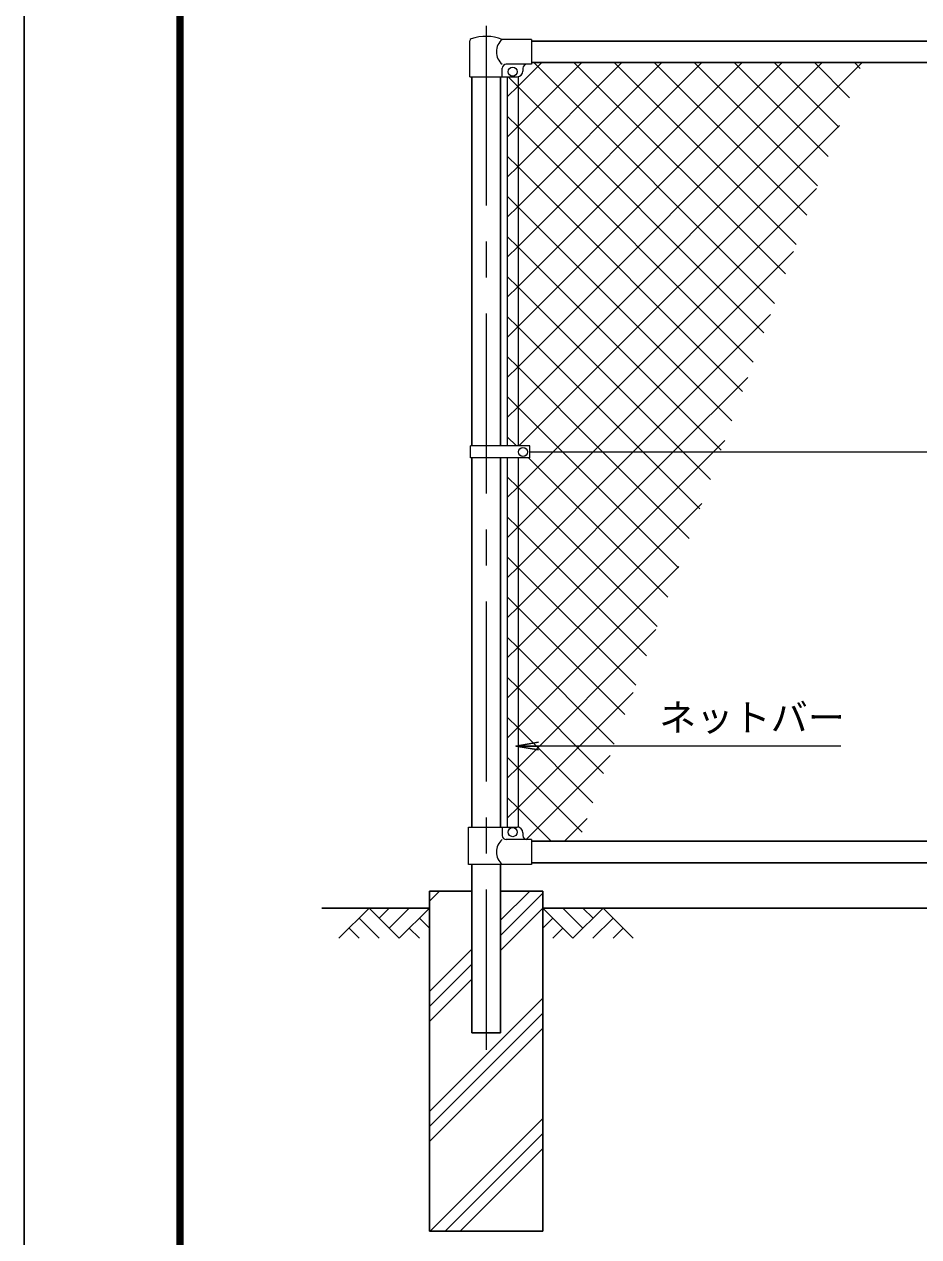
# Model space of a CAD drawing. Units: millimetres, scale not verified. Extents: x -4200 to 4200, y -2970 to 2970.
# Drawn here: x -4200 to -2621, y -1150 to 990 of the extents above; entities that cross this region are included whole.
import ezdxf
from ezdxf.enums import TextEntityAlignment as Align

# ---------------------------------------------------------------- set-up
doc = ezdxf.new("R2010")
doc.units = ezdxf.units.MM
doc.header["$LTSCALE"] = 10
doc.linetypes.add('USER1', pattern=[50.8, 31.75, -6.35, 6.35, -6.35])
for name, color, linetype, lineweight in [('0-1_D-BMK', 2, 'USER1', 13), ('0-2_D-STR1', 1, 'Continuous', 25), ('0-6_D-BGD', 7, 'Continuous', 25), ('0-7_D-STR4', 7, 'Continuous', 25), ('0-8_D-DCR-HCH', 7, 'Continuous', 13), ('0-9_D-STR3', 3, 'Continuous', 13), ('0-A_D-STR2', 7, 'Continuous', 13), ('0-B_D-STR-TXT', 7, 'Continuous', 13), ('0-C_D-TTL', 7, 'Continuous', 25)]:
    doc.layers.add(name, color=color, linetype=linetype, lineweight=lineweight)
doc.layers.add('0-4_0', color=7, linetype='Continuous')
doc.styles.add('ＭＳ ゴシック', font='')
doc.styles.get('ＭＳ ゴシック').set_extended_font_data('MS Gothic')

# ---------------------------------------------------------------- blocks, each defined once
blk = doc.blocks.new('_Open')
at = {"layer": '0-4_0'}
blk.add_line((-10, 1.667), (0, 0), dxfattribs=at)
blk.add_lwpolyline([(-10, -1.667), (0, 0), (-10, 0)], dxfattribs=at)

msp = doc.modelspace()

# ---------------------------------------------------------------- linework, layer by layer
at = {"layer": '0-1_D-BMK'}
msp.add_line((-3384.65, 987.29), (-3384.65, -819.77), dxfattribs=at)
at = {"layer": '0-2_D-STR1'}
for p, q in [((-3304.65, 960.23), (-1464.65, 960.23)), ((-3304.65, 922.23), (-1464.65, 922.23)), ((-3410.05, 897.23), (-3410.05, 245.73)), ((-3359.25, 897.23), (-3359.25, 245.73)), ((-3410.05, 224.73), (-3410.05, -426.77)), ((-3359.25, 224.73), (-3359.25, -426.77)), ((-3304.65, -451.77), (-1464.65, -451.77)), ((-3304.65, -489.77), (-1464.65, -489.77)), ((-3410.05, -492.77), (-3410.05, -789.77)), ((-3359.25, -492.77), (-3359.25, -789.77)), ((-3359.25, -789.77), (-3410.05, -789.77))]:
    msp.add_line(p, q, dxfattribs=at)
at = {"layer": '0-6_D-BGD'}
for p, q in [((-3484.65, -569.77), (-3674.65, -569.77)), ((-1484.65, -569.77), (-3284.65, -569.77))]:
    msp.add_line(p, q, dxfattribs=at)
at = {"layer": '0-7_D-STR4'}
for p, q in [((-3484.65, -539.77), (-3484.65, -1139.77)), ((-3410.05, -539.77), (-3484.65, -539.77)), ((-3284.65, -539.77), (-3359.25, -539.77)), ((-3284.65, -539.77), (-3284.65, -1139.77)), ((-3284.65, -1139.77), (-3484.65, -1139.77))]:
    msp.add_line(p, q, dxfattribs=at)
at = {"layer": '0-8_D-DCR-HCH'}
for p, q in [((-3484.65, -557.69), (-3466.74, -539.77)), ((-3359.25, -591.39), (-3307.64, -539.77)), ((-3359.25, -617.91), (-3284.65, -543.31)), ((-3591.08, -569.77), (-3644.29, -622.99)), ((-3591.08, -569.77), (-3537.87, -622.99)), ((-3573.34, -587.51), (-3555.6, -569.77)), ((-3555.6, -605.25), (-3520.13, -569.77)), ((-3537.87, -622.99), (-3484.65, -569.77)), ((-3359.25, -644.42), (-3284.65, -569.82)), ((-3231.44, -622.99), (-3284.65, -569.77)), ((-3213.7, -605.25), (-3249.18, -569.77)), ((-3178.23, -569.77), (-3231.44, -622.99)), ((-3195.87, -587.6), (-3213.7, -569.77)), ((-3178.23, -569.77), (-3125.02, -622.99)), ((-3608.82, -587.51), (-3573.18, -622.99)), ((-3502.39, -587.51), (-3484.65, -605.17)), ((-3266.92, -587.51), (-3284.65, -605.17)), ((-3160.49, -587.51), (-3196.13, -622.99)), ((-3626.55, -605.25), (-3608.73, -622.99)), ((-3520.13, -605.25), (-3502.31, -622.99)), ((-3249.18, -605.25), (-3267, -622.99)), ((-3142.76, -605.25), (-3160.57, -622.99)), ((-3484.65, -716.79), (-3410.05, -642.19)), ((-3484.65, -743.31), (-3410.05, -668.71)), ((-3484.65, -769.82), (-3410.05, -695.22)), ((-3484.65, -928.92), (-3284.65, -728.92)), ((-3484.65, -955.44), (-3284.65, -755.44)), ((-3484.65, -981.96), (-3284.65, -781.96)), ((-3483.37, -1139.77), (-3284.65, -941.05)), ((-3456.86, -1139.77), (-3284.65, -967.57)), ((-3430.34, -1139.77), (-3284.65, -994.09))]:
    msp.add_line(p, q, dxfattribs=at)
at = {"layer": '0-9_D-STR3'}
for p, q in [((-3304.65, 963.23), (-3356.1, 963.23)), ((-3304.65, 963.23), (-3304.65, 919.23)), ((-3413.2, 897.23), (-3413.2, 960.92)), ((-3356.1, 897.23), (-3356.1, 912.23)), ((-3304.65, 919.23), (-3349.1, 919.23)), ((-3319.65, 912.23), (-3319.65, 907.23)), ((-3413.2, 897.23), (-3356.1, 897.23)), ((-3356.1, 897.23), (-3329.65, 897.23)), ((-3347.15, 897.23), (-3347.15, 245.73)), ((-3328.15, 897.23), (-3328.15, 245.73)), ((-3412.15, 224.73), (-3412.15, 245.73)), ((-3307.66, 245.73), (-3412.15, 245.73)), ((-3307.66, 224.73), (-3307.66, 245.73)), ((-3307.66, 224.73), (-3412.15, 224.73)), ((-3347.15, 224.73), (-3347.15, -426.77)), ((-3328.15, 224.73), (-3328.15, -426.89)), ((-3307.66, 235.23), (-1467.15, 235.23)), ((-3415.6, -426.77), (-3329.65, -426.77)), ((-3415.6, -492.77), (-3415.6, -426.77)), ((-3356.1, -426.77), (-3356.1, -441.77)), ((-3304.65, -448.77), (-3349.1, -448.77)), ((-3319.65, -436.77), (-3319.65, -441.77)), ((-3304.65, -448.77), (-3304.65, -492.77)), ((-3304.65, -492.77), (-3415.6, -492.77))]:
    msp.add_line(p, q, dxfattribs=at)
for centre in [(-3337.65, 906.23), (-3319.66, 235.23), (-3337.65, -435.77)]:
    msp.add_circle(centre, 8, dxfattribs=at)
for centre, radius, start, end in [((-3409.9, 960.92), 3.3, 109.22051, 180), ((-3384.65, 888.49), 80, 69.0916, 109.22051), ((-3337.91, 941.23), 28.55, 129.59418, 230.40582), ((-3349.1, 912.23), 7, 90, 180), ((-3329.65, 907.23), 10, 270, 0), ((-3312.65, 912.23), 7, 90, 180), ((-3329.65, -436.77), 10, 0, 90), ((-3337.91, -470.77), 28.55, 129.59418, 230.40582), ((-3349.1, -441.77), 7, 180, 270), ((-3312.65, -441.77), 7, 180, 270)]:
    msp.add_arc(centre, radius, start, end, dxfattribs=at)
at = {"layer": '0-A_D-STR2'}
for p, q in [((-3328.15, 880.59), (-3286.51, 922.23)), ((-3328.15, 809.88), (-3215.8, 922.23)), ((-3328.15, 739.16), (-3145.09, 922.23)), ((-3328.15, 668.45), (-3074.38, 922.23)), ((-3328.15, 597.74), (-3003.67, 922.23)), ((-3328.15, 527.03), (-2932.96, 922.23)), ((-3328.15, 456.32), (-2862.25, 922.23)), ((-3328.15, 385.61), (-2791.54, 922.23)), ((-3328.15, 314.9), (-2720.83, 922.23)), ((-2875.36, 497.37), (-3300.22, 922.23)), ((-2856.49, 549.21), (-3229.51, 922.23)), ((-2837.63, 601.05), (-3158.8, 922.23)), ((-2818.76, 652.9), (-3088.09, 922.23)), ((-2799.89, 704.74), (-3017.38, 922.23)), ((-2781.02, 756.58), (-2946.67, 922.23)), ((-2762.15, 808.42), (-2875.96, 922.23)), ((-2743.28, 860.26), (-2805.25, 922.23)), ((-2724.41, 912.1), (-2734.53, 922.23)), ((-3347.15, 861.59), (-3328.15, 880.59)), ((-3328.15, 808.74), (-3347.15, 827.74)), ((-3347.15, 790.88), (-3328.15, 809.88)), ((-2913.1, 393.69), (-3328.15, 808.74)), ((-3326.62, 245.73), (-2761.14, 811.21)), ((-3328.15, 738.03), (-3347.15, 757.03)), ((-3347.15, 720.16), (-3328.15, 739.16)), ((-2931.97, 341.84), (-3328.15, 738.03)), ((-3328.15, 667.32), (-3347.15, 686.32)), ((-3266.41, 235.23), (-2801.6, 700.03)), ((-3347.15, 649.45), (-3328.15, 668.45)), ((-2950.84, 290), (-3328.15, 667.32)), ((-3328.15, 596.61), (-3347.15, 615.61)), ((-3347.15, 578.74), (-3328.15, 597.74)), ((-2969.71, 238.16), (-3328.15, 596.61)), ((-3195.7, 235.23), (-2842.06, 588.86)), ((-3328.15, 525.9), (-3347.15, 544.9)), ((-3347.15, 508.03), (-3328.15, 527.03)), ((-3037.48, 235.23), (-3328.15, 525.9)), ((-3328.15, 455.19), (-3347.15, 474.19)), ((-3124.99, 235.23), (-2882.53, 477.68)), ((-3347.15, 437.32), (-3328.15, 456.32)), ((-3108.19, 235.23), (-3328.15, 455.19)), ((-3328.15, 384.48), (-3347.15, 403.48)), ((-3347.15, 366.61), (-3328.15, 385.61)), ((-3178.91, 235.23), (-3328.15, 384.48)), ((-3054.28, 235.23), (-2922.99, 366.51)), ((-3328.15, 313.76), (-3347.15, 332.76)), ((-3347.15, 295.9), (-3328.15, 314.9)), ((-3249.62, 235.23), (-3328.15, 313.76)), ((-3330.83, 245.73), (-3347.15, 262.05)), ((-2983.56, 235.23), (-2963.46, 255.33)), ((-3328.15, 173.48), (-3266.41, 235.23)), ((-3328.15, 102.77), (-3195.7, 235.23)), ((-3328.15, 32.06), (-3124.99, 235.23)), ((-3328.15, -38.65), (-3054.28, 235.23)), ((-3328.15, -109.36), (-2983.56, 235.23)), ((-3064.05, -21.05), (-3309.83, 224.73)), ((-3045.18, 30.79), (-3249.62, 235.23)), ((-3026.31, 82.64), (-3178.91, 235.23)), ((-3007.45, 134.48), (-3108.19, 235.23)), ((-2988.58, 186.32), (-3037.48, 235.23)), ((-3328.15, 172.34), (-3347.15, 191.34)), ((-3347.15, 154.48), (-3328.15, 173.48)), ((-3082.92, -72.89), (-3328.15, 172.34)), ((-3328.15, -180.07), (-3003.92, 144.16)), ((-3328.15, 101.63), (-3347.15, 120.63)), ((-3347.15, 83.77), (-3328.15, 102.77)), ((-3101.79, -124.73), (-3328.15, 101.63)), ((-3328.15, 30.92), (-3347.15, 49.92)), ((-3347.15, 13.06), (-3328.15, 32.06)), ((-3328.15, -250.78), (-3044.39, 32.98)), ((-3120.66, -176.57), (-3328.15, 30.92)), ((-3328.15, -39.79), (-3347.15, -20.79)), ((-3347.15, -57.65), (-3328.15, -38.65)), ((-3139.53, -228.42), (-3328.15, -39.79)), ((-3328.15, -321.5), (-3084.85, -78.19)), ((-3328.15, -110.5), (-3347.15, -91.5)), ((-3347.15, -128.36), (-3328.15, -109.36)), ((-3158.4, -280.26), (-3328.15, -110.5)), ((-3328.15, -181.21), (-3347.15, -162.21)), ((-3347.15, -199.07), (-3328.15, -180.07)), ((-3177.27, -332.1), (-3328.15, -181.21)), ((-3328.15, -392.21), (-3125.32, -189.37)), ((-3328.15, -251.92), (-3347.15, -232.92)), ((-3347.15, -269.78), (-3328.15, -250.78)), ((-3196.13, -383.94), (-3328.15, -251.92)), ((-3328.15, -322.63), (-3347.15, -303.63)), ((-3313.9, -448.66), (-3165.78, -300.54)), ((-3347.15, -340.5), (-3328.15, -321.5)), ((-3215, -435.78), (-3328.15, -322.63)), ((-3347.15, -411.21), (-3328.15, -392.21)), ((-3246.3, -451.77), (-3206.24, -411.72))]:
    msp.add_line(p, q, dxfattribs=at)
for points in [[(-2894.23, 445.53), (-3328.15, 879.45), (-3345.93, 897.23)], [(-3269.72, -451.77), (-3328.15, -393.34), (-3347.15, -374.34)]]:
    msp.add_lwpolyline(points, dxfattribs=at)
at = {"layer": '0-B_D-STR-TXT'}
msp.add_line((-2758.78, -283.87), (-3329.9, -283.87), dxfattribs=at)
at = {"layer": '0-C_D-TTL', "color": 2}
msp.add_lwpolyline([(-4199.68, 2970.23), (4200.32, 2970.23), (4200.32, -2969.77), (-4199.68, -2969.77)], close=True, dxfattribs=at)
at = {"layer": '0-C_D-TTL'}
for points in [[(-3929.68, 2750.23), (3930.32, 2750.23), (3930.32, -2749.77), (-3929.68, -2749.77)], [(-3927.18, 2747.73), (3927.82, 2747.73), (3927.82, -2747.27), (-3927.18, -2747.27)], [(-3924.68, 2745.23), (3925.32, 2745.23), (3925.32, -2744.77), (-3924.68, -2744.77)], [(-3922.18, 2742.73), (3922.82, 2742.73), (3922.82, -2742.27), (-3922.18, -2742.27)], [(-3919.68, 2740.23), (3920.32, 2740.23), (3920.32, -2739.77), (-3919.68, -2739.77)]]:
    msp.add_lwpolyline(points, close=True, dxfattribs=at)

# ---------------------------------------------------------------- block references
at = {"layer": '0-B_D-STR-TXT', "xscale": 4, "yscale": 4, "rotation": 180}
msp.add_blockref('_Open', (-3331.9, -283.87), dxfattribs=at)

# ---------------------------------------------------------------- texts
at = {"layer": '0-B_D-STR-TXT', "style": 'ＭＳ ゴシック'}
msp.add_text('ネットバー', height=48.09, dxfattribs=at).set_placement((-3079.34, -271.92), align=Align.BOTTOM_LEFT)

doc.saveas('drawing.dxf')
